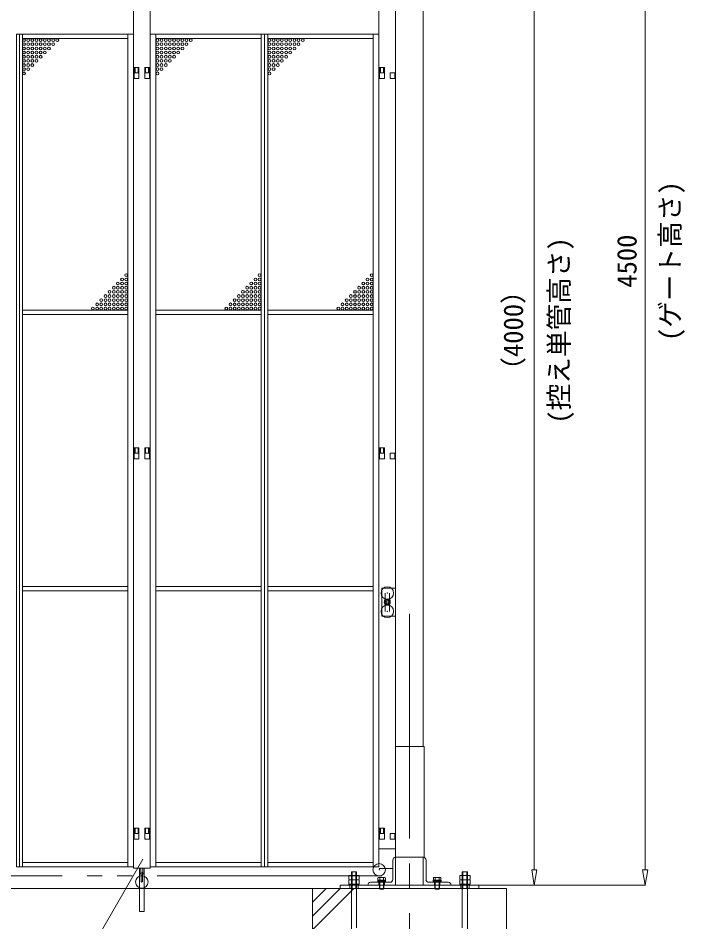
# Model space of a CAD drawing. Units: millimetres, scale not verified. Extents: x -10062 to 10062, y -16938 to 16938.
# Drawn here: x -1574 to 831, y 6092 to 9351 of the extents above; entities that cross this region are included whole.
import ezdxf
from ezdxf.enums import TextEntityAlignment as Align

# ---------------------------------------------------------------- set-up
doc = ezdxf.new("R2010")
doc.units = ezdxf.units.MM
doc.header["$LTSCALE"] = 90
doc.header["$PDMODE"] = 32
doc.header["$PDSIZE"] = 45
for name, pattern in [('CHAIN2', [12, 9, -1, 1, -1]), ('DASHED1', [1.8, 1.2, -0.6]), ('DOUBLE_CHAIN2', [12.8, 9, -1, 0.6, -0.6, 0.6, -1])]:
    doc.linetypes.add(name, pattern=pattern)
for name, color, linetype, lineweight in [('0-2_ACCG-3018', 134, 'Continuous', 18), ('0-5_ﾍﾞｰｽﾗｲﾝ', 134, 'Continuous', 18), ('0-6_ﾎﾞﾙﾄ類', 134, 'Continuous', 18), ('0-8_ﾜｲﾔｰﾛｰﾌﾟ', 134, 'DOUBLE_CHAIN2', 18), ('0-9_基礎工事用PCA小', 134, 'Continuous', 18), ('0-C_寸法', 134, 'Continuous', 18), ('0-D_側固定棒', 134, 'Continuous', 18), ('1-1_中央走行棒', 134, 'Continuous', 18), ('1-6_通芯', 134, 'CHAIN2', 18), ('1-9_標準ﾊﾟﾈﾙ', 134, 'Continuous', 18), ('1-A_標準柱', 134, 'Continuous', 18), ('1-B_文字', 134, 'Continuous', 18), ('1-C_落とし棒', 134, 'Continuous', 18)]:
    doc.layers.add(name, color=color, linetype=linetype, lineweight=lineweight)
doc.styles.add('ＭＳ ゴシック', font='')
doc.styles.get('ＭＳ ゴシック').set_extended_font_data('MS Gothic')

msp = doc.modelspace()

# ---------------------------------------------------------------- linework, layer by layer
at = {"layer": '0-2_ACCG-3018'}
for centre in [(-1552.25, 9271.56), (-1552.25, 9256.56), (-1537.25, 9271.56), (-1537.25, 9256.56), (-1522.25, 9271.56), (-1522.25, 9256.56), (-1507.25, 9271.56), (-1507.25, 9256.56), (-1492.25, 9271.56), (-1492.25, 9256.56), (-1477.25, 9271.56), (-1477.25, 9256.56), (-1462.25, 9271.56), (-1462.25, 9256.56), (-1447.25, 9271.56), (-1447.25, 9256.56), (-1432.25, 9271.56), (-1071.25, 9271.56), (-1071.25, 9256.56), (-1056.25, 9271.56), (-1056.25, 9256.56), (-1041.25, 9271.56), (-1041.25, 9256.56), (-1026.25, 9271.56), (-1026.25, 9256.56), (-1011.25, 9271.56), (-1011.25, 9256.56), (-996.25, 9271.56), (-996.25, 9256.56), (-981.25, 9271.56), (-981.25, 9256.56), (-966.25, 9271.56), (-966.25, 9256.56), (-951.25, 9271.56), (-667.25, 9271.56), (-667.25, 9256.56), (-652.25, 9271.56), (-652.25, 9256.56), (-637.25, 9271.56), (-637.25, 9256.56), (-622.25, 9271.56), (-622.25, 9256.56), (-607.25, 9271.56), (-607.25, 9256.56), (-592.25, 9271.56), (-592.25, 9256.56), (-577.25, 9271.56), (-577.25, 9256.56), (-562.25, 9271.56), (-562.25, 9256.56), (-547.25, 9271.56), (-1552.25, 9241.56), (-1552.25, 9226.56), (-1537.25, 9241.56), (-1537.25, 9226.56), (-1522.25, 9241.56), (-1522.25, 9226.56), (-1507.25, 9241.56), (-1507.25, 9226.56), (-1492.25, 9241.56), (-1492.25, 9226.56), (-1477.25, 9241.56), (-1477.25, 9226.56), (-1462.25, 9241.56), (-1071.25, 9241.56), (-1071.25, 9226.56), (-1056.25, 9241.56), (-1056.25, 9226.56), (-1041.25, 9241.56), (-1041.25, 9226.56), (-1026.25, 9241.56), (-1026.25, 9226.56), (-1011.25, 9241.56), (-1011.25, 9226.56), (-996.25, 9241.56), (-996.25, 9226.56), (-981.25, 9241.56), (-667.25, 9241.56), (-667.25, 9226.56), (-652.25, 9241.56), (-652.25, 9226.56), (-637.25, 9241.56), (-637.25, 9226.56), (-622.25, 9241.56), (-622.25, 9226.56), (-607.25, 9241.56), (-607.25, 9226.56), (-592.25, 9241.56), (-592.25, 9226.56), (-577.25, 9241.56), (-1552.25, 9211.56), (-1552.25, 9196.56), (-1537.25, 9211.56), (-1537.25, 9196.56), (-1522.25, 9211.56), (-1522.25, 9196.56), (-1507.25, 9211.56), (-1507.25, 9196.56), (-1492.25, 9211.56), (-1071.25, 9211.56), (-1071.25, 9196.56), (-1056.25, 9211.56), (-1056.25, 9196.56), (-1041.25, 9211.56), (-1041.25, 9196.56), (-1026.25, 9211.56), (-1026.25, 9196.56), (-1011.25, 9211.56), (-667.25, 9211.56), (-667.25, 9196.56), (-652.25, 9211.56), (-652.25, 9196.56), (-637.25, 9211.56), (-637.25, 9196.56), (-622.25, 9211.56), (-622.25, 9196.56), (-607.25, 9211.56), (-1552.25, 9181.56), (-1552.25, 9166.56), (-1537.25, 9181.56), (-1537.25, 9166.56), (-1522.25, 9181.56), (-1071.25, 9181.56), (-1071.25, 9166.56), (-1056.25, 9181.56), (-1056.25, 9166.56), (-1041.25, 9181.56), (-667.25, 9181.56), (-667.25, 9166.56), (-652.25, 9181.56), (-652.25, 9166.56), (-637.25, 9181.56), (-1552.25, 9151.56), (-1071.25, 9151.56), (-667.25, 9151.56), (-1198.75, 8408.56), (-1183.75, 8423.56), (-1183.75, 8408.56), (-717.75, 8408.56), (-702.75, 8423.56), (-702.75, 8408.56), (-313.75, 8408.56), (-298.75, 8423.56), (-298.75, 8408.56), (-1228.75, 8378.56), (-1213.75, 8393.56), (-1213.75, 8378.56), (-1198.75, 8393.56), (-1198.75, 8378.56), (-1183.75, 8393.56), (-1183.75, 8378.56), (-747.75, 8378.56), (-732.75, 8393.56), (-732.75, 8378.56), (-717.75, 8393.56), (-717.75, 8378.56), (-702.75, 8393.56), (-702.75, 8378.56), (-343.75, 8378.56), (-328.75, 8393.56), (-328.75, 8378.56), (-313.75, 8393.56), (-313.75, 8378.56), (-298.75, 8393.56), (-298.75, 8378.56), (-1258.75, 8348.56), (-1243.75, 8363.56), (-1243.75, 8348.56), (-1228.75, 8363.56), (-1228.75, 8348.56), (-1213.75, 8363.56), (-1213.75, 8348.56), (-1198.75, 8363.56), (-1198.75, 8348.56), (-1183.75, 8363.56), (-1183.75, 8348.56), (-777.75, 8348.56), (-762.75, 8363.56), (-762.75, 8348.56), (-747.75, 8363.56), (-747.75, 8348.56), (-732.75, 8363.56), (-732.75, 8348.56), (-717.75, 8363.56), (-717.75, 8348.56), (-702.75, 8363.56), (-702.75, 8348.56), (-373.75, 8348.56), (-358.75, 8363.56), (-358.75, 8348.56), (-343.75, 8363.56), (-343.75, 8348.56), (-328.75, 8363.56), (-328.75, 8348.56), (-313.75, 8363.56), (-313.75, 8348.56), (-298.75, 8363.56), (-298.75, 8348.56), (-1288.75, 8318.56), (-1273.75, 8333.56), (-1273.75, 8318.56), (-1258.75, 8333.56), (-1258.75, 8318.56), (-1243.75, 8333.56), (-1243.75, 8318.56), (-1228.75, 8333.56), (-1228.75, 8318.56), (-1213.75, 8333.56), (-1213.75, 8318.56), (-1198.75, 8333.56), (-1198.75, 8318.56), (-1183.75, 8333.56), (-1183.75, 8318.56), (-807.75, 8318.56), (-792.75, 8333.56), (-792.75, 8318.56), (-777.75, 8333.56), (-777.75, 8318.56), (-762.75, 8333.56), (-762.75, 8318.56), (-747.75, 8333.56), (-747.75, 8318.56), (-732.75, 8333.56), (-732.75, 8318.56), (-717.75, 8333.56), (-717.75, 8318.56), (-702.75, 8333.56), (-702.75, 8318.56), (-403.75, 8318.56), (-388.75, 8333.56), (-388.75, 8318.56), (-373.75, 8333.56), (-373.75, 8318.56), (-358.75, 8333.56), (-358.75, 8318.56), (-343.75, 8333.56), (-343.75, 8318.56), (-328.75, 8333.56), (-328.75, 8318.56), (-313.75, 8333.56), (-313.75, 8318.56), (-298.75, 8333.56), (-298.75, 8318.56), (-1303.75, 8303.56), (-1288.75, 8303.56), (-1273.75, 8303.56), (-1258.75, 8303.56), (-1243.75, 8303.56), (-1228.75, 8303.56), (-1213.75, 8303.56), (-1198.75, 8303.56), (-1183.75, 8303.56), (-822.75, 8303.56), (-807.75, 8303.56), (-792.75, 8303.56), (-777.75, 8303.56), (-762.75, 8303.56), (-747.75, 8303.56), (-732.75, 8303.56), (-717.75, 8303.56), (-702.75, 8303.56), (-418.75, 8303.56), (-403.75, 8303.56), (-388.75, 8303.56), (-373.75, 8303.56), (-358.75, 8303.56), (-343.75, 8303.56), (-328.75, 8303.56), (-313.75, 8303.56), (-298.75, 8303.56)]:
    msp.add_circle(centre, 5, dxfattribs=at)
at = {"layer": '0-5_ﾍﾞｰｽﾗｲﾝ'}
for p, q in [((-8324.01, 6212.5), (187.5, 6212.5)), ((87.5, 6224.5), (687.5, 6224.5))]:
    msp.add_line(p, q, dxfattribs=at)
at = {"layer": '0-6_ﾎﾞﾙﾄ類'}
for p, q in [((-372.02, 6244.53), (-372.02, 6259.1)), ((-352.97, 6244.53), (-352.97, 6259.1)), ((27.97, 6244.53), (27.97, 6259.1)), ((47.02, 6244.53), (47.02, 6259.1)), ((-372.02, 6241.67), (-372.02, 6227.1)), ((-352.97, 6241.67), (-352.97, 6227.1)), ((-274.34, 6251.5), (-276.16, 6250.45)), ((-276.16, 6250.45), (-276.16, 6241.7)), ((-276.16, 6241.7), (-248.83, 6241.7)), ((-274.34, 6251.5), (-250.67, 6251.5)), ((-273.74, 6241.5), (-251.25, 6241.5)), ((-270.5, 6212.5), (-270.5, 6234.5)), ((-269.33, 6250.45), (-269.33, 6241.7)), ((-269.27, 6209.7), (-269.27, 6234.5)), ((-263.7, 6238.5), (-262.62, 6234.5)), ((-262.38, 6238.5), (-261.31, 6234.5)), ((-255.66, 6250.45), (-255.66, 6241.7)), ((-254.5, 6212.5), (-254.5, 6234.5)), ((-250.67, 6251.5), (-248.83, 6250.45)), ((-248.83, 6250.45), (-248.83, 6241.7)), ((-74.33, 6251.5), (-76.17, 6250.45)), ((-76.17, 6250.45), (-76.17, 6241.7)), ((-76.17, 6241.7), (-48.83, 6241.7)), ((-74.33, 6251.5), (-50.66, 6251.5)), ((-73.75, 6241.5), (-51.26, 6241.5)), ((-70.5, 6212.5), (-70.5, 6234.5)), ((-69.34, 6250.45), (-69.34, 6241.7)), ((-69.27, 6209.7), (-69.27, 6234.5)), ((-63.69, 6238.5), (-62.62, 6234.5)), ((-62.38, 6238.5), (-61.31, 6234.5)), ((-55.67, 6250.45), (-55.67, 6241.7)), ((-54.5, 6212.5), (-54.5, 6234.5)), ((-50.66, 6251.5), (-48.83, 6250.45)), ((-48.83, 6250.45), (-48.83, 6241.7)), ((27.97, 6241.67), (27.97, 6227.1)), ((47.02, 6241.67), (47.02, 6227.1)), ((-270.5, 6212.5), (-269.27, 6209.7)), ((-70.5, 6212.5), (-69.27, 6209.7))]:
    msp.add_line(p, q, dxfattribs=at)
for points in [[(-380.98, 6244.53), (-380.98, 6259.1), (-344.02, 6259.1), (-344.02, 6244.53), (-346.5, 6243.1), (-378.5, 6243.1)], [(19.03, 6244.53), (19.03, 6259.1), (55.97, 6259.1), (55.97, 6244.53), (53.51, 6243.1), (21.5, 6243.1)], [(-380.98, 6241.67), (-380.98, 6227.1), (-344.02, 6227.1), (-344.02, 6241.67), (-346.5, 6243.1), (-378.5, 6243.1)], [(-380.5, 6227.1), (-344.5, 6227.1), (-344.5, 6224.5), (-380.5, 6224.5)], [(-248.5, 6241.5), (-248.5, 6238.5), (-276.5, 6238.5), (-276.5, 6241.5)], [(-276.5, 6238.5), (-248.5, 6238.5), (-248.5, 6234.5), (-276.5, 6234.5)], [(-48.5, 6241.5), (-48.5, 6238.5), (-76.5, 6238.5), (-76.5, 6241.5)], [(-76.5, 6238.5), (-48.5, 6238.5), (-48.5, 6234.5), (-76.5, 6234.5)], [(19.03, 6241.67), (19.03, 6227.1), (55.97, 6227.1), (55.97, 6241.67), (53.51, 6243.1), (21.5, 6243.1)], [(19.5, 6227.1), (55.5, 6227.1), (55.5, 6224.5), (19.5, 6224.5)]]:
    msp.add_lwpolyline(points, close=True, dxfattribs=at)
for points in [[(-269.27, 6209.7), (-255.73, 6209.7), (-255.73, 6234.5)], [(-69.27, 6209.7), (-55.73, 6209.7), (-55.73, 6234.5)], [(-270.5, 6212.5), (-254.5, 6212.5), (-255.73, 6209.7)], [(-70.5, 6212.5), (-54.5, 6212.5), (-55.73, 6209.7)]]:
    msp.add_lwpolyline(points, dxfattribs=at)
for centre, radius, start, end in [((-376.5, 6252.28), 8.96, 240.0064, 300.0064), ((-376.5, 6233.92), 8.96, 60.0064, 120.0064), ((-362.5, 6210.65), 32.45, 72.93497, 107.07105), ((-362.5, 6275.56), 32.45, 252.93497, 287.07105), ((-348.5, 6252.27), 8.95, 239.98131, 300.0315), ((-348.5, 6233.93), 8.95, 59.98131, 120.0315), ((-272.75, 6245.45), 6.05, 55.616, 124.384), ((-273.74, 6241.7), 0.198, 180, 270), ((-262.5, 6228.89), 22.62, 72.412, 107.588), ((-252.25, 6245.45), 6.05, 55.616, 124.384), ((-251.25, 6241.7), 0.198, 270, 0), ((-72.75, 6245.45), 6.05, 55.616, 124.384), ((-73.75, 6241.7), 0.198, 180, 270), ((-62.5, 6228.89), 22.62, 72.412, 107.588), ((-52.25, 6245.45), 6.05, 55.616, 124.384), ((-51.26, 6241.7), 0.198, 270, 0), ((23.5, 6252.28), 8.96, 240.0064, 300.0064), ((23.5, 6233.92), 8.96, 60.0064, 120.0064), ((37.5, 6210.65), 32.45, 72.93497, 107.07105), ((37.5, 6275.56), 32.45, 252.93497, 287.07105), ((51.5, 6252.27), 8.95, 239.98131, 300.0315), ((51.5, 6233.93), 8.95, 59.98131, 120.0315)]:
    msp.add_arc(centre, radius, start, end, dxfattribs=at)
at = {"layer": '0-8_ﾜｲﾔｰﾛｰﾌﾟ'}
msp.add_line((-262.5, 6257.5), (-6462.5, 6257.5), dxfattribs=at)
at = {"layer": '0-9_基礎工事用PCA小'}
for p, q in [((-512.5, 6062.5), (-362.5, 6212.5)), ((-512.5, 6112.5), (-412.5, 6212.5)), ((-512.5, 6162.5), (-462.5, 6212.5)), ((-372.02, 6212.5), (-352.97, 6212.5)), ((47.02, 6212.5), (27.97, 6212.5))]:
    msp.add_line(p, q, dxfattribs=at)
at = {"layer": '0-9_基礎工事用PCA小', "linetype": 'DASHED1'}
for p, q in [((-377.19, 6224.5), (-377.19, 6212.5)), ((-347.5, 6224.5), (-347.5, 6212.5)), ((-270.5, 6224.5), (-270.5, 6212.5)), ((-254.5, 6224.5), (-254.5, 6212.5)), ((-70.5, 6224.5), (-70.5, 6212.5)), ((-54.5, 6224.5), (-54.5, 6212.5)), ((22.5, 6224.5), (22.5, 6212.5)), ((52.5, 6224.5), (52.5, 6212.5))]:
    msp.add_line(p, q, dxfattribs=at)
at = {"layer": '0-9_基礎工事用PCA小'}
for points in [[(-372.02, 5695.55), (-372.02, 6272.5), (-352.97, 6272.5), (-352.97, 6070.5)], [(-372.02, 6210), (-369.52, 6212.5), (-369.52, 6272.5), (-355.47, 6272.5), (-355.47, 6212.5), (-352.97, 6210)], [(47.02, 5695.55), (47.02, 6272.5), (27.97, 6272.5), (27.97, 6070.5)], [(47.02, 6210), (44.52, 6212.5), (44.52, 6272.5), (30.47, 6272.5), (30.47, 6212.5), (27.97, 6210)]]:
    msp.add_lwpolyline(points, dxfattribs=at)
for points in [[(-512.5, 5312.5), (187.5, 5312.5), (187.5, 6212.5), (-512.5, 6212.5)], [(-412.5, 6212.5), (87.5, 6212.5), (87.5, 6224.5), (-412.5, 6224.5)]]:
    msp.add_lwpolyline(points, close=True, dxfattribs=at)
at = {"layer": '0-C_寸法'}
for p, q in [((687.5, 10669.5), (687.5, 6279.5)), ((287.5, 10169.5), (287.5, 6279.5)), ((278.33, 6279.5), (287.5, 6224.5)), ((278.33, 6279.5), (296.67, 6279.5)), ((287.5, 6224.5), (296.67, 6279.5)), ((678.33, 6279.5), (687.5, 6224.5)), ((678.33, 6279.5), (696.66, 6279.5)), ((687.5, 6224.5), (696.66, 6279.5)), ((-111.5, 6224.5), (688.5, 6224.5)), ((-23.04, 6224.5), (288.5, 6224.5))]:
    msp.add_line(p, q, dxfattribs=at)
at = {"layer": '0-D_側固定棒'}
for p, q in [((-272.5, 7801.56), (-272.5, 9153.06)), ((-272.5, 6430.06), (-272.5, 7781.56))]:
    msp.add_line(p, q, dxfattribs=at)
msp.add_lwpolyline([(-272.5, 9173.06), (-272.5, 10025.06), (-212.5, 10025.06), (-212.5, 6355.06), (-272.5, 6355.06), (-272.5, 6410.06)], dxfattribs=at)
for points in [[(-252.85, 9133.06), (-270.15, 9133.06), (-270.15, 9153.06), (-252.85, 9153.06)], [(-214.85, 9133.06), (-232.15, 9133.06), (-232.15, 9153.06), (-214.85, 9153.06)], [(-252.85, 7761.56), (-270.15, 7761.56), (-270.15, 7781.56), (-252.85, 7781.56)], [(-214.85, 7761.56), (-232.15, 7761.56), (-232.15, 7781.56), (-214.85, 7781.56)], [(-237.59, 7253.56), (-232.69, 7245.06), (-237.59, 7236.56), (-247.41, 7236.56), (-252.31, 7245.06), (-247.41, 7253.56)], [(-252.85, 6390.06), (-270.15, 6390.06), (-270.15, 6410.06), (-252.85, 6410.06)], [(-214.85, 6390.06), (-232.15, 6390.06), (-232.15, 6410.06), (-214.85, 6410.06)]]:
    msp.add_lwpolyline(points, close=True, dxfattribs=at)
for radius in [11, 8.5, 4.76, 4.22]:
    msp.add_circle((-242.5, 7245.06), radius, dxfattribs=at)
for start, end in [(132.757, 167.243), (192.757, 227.243), (72.757, 107.243), (252.757, 287.243), (12.757, 47.243), (312.757, 347.243)]:
    msp.add_arc((-242.5, 7245.06), 8.9, start, end, dxfattribs=at)
at = {"layer": '1-1_中央走行棒'}
for p, q in [((-1157.5, 9153.06), (-1157.5, 7801.56)), ((-1097.5, 7801.56), (-1097.5, 9153.06)), ((-1157.5, 7781.56), (-1157.5, 6430.06)), ((-1097.5, 6430.06), (-1097.5, 7781.56)), ((-1136.05, 6271.97), (-1136.05, 6285.06)), ((-1131.05, 6271.97), (-1131.05, 6285.06)), ((-1130, 6270.56), (-1130, 6235.56)), ((-1125, 6235.56), (-1125, 6270.56)), ((-1124.06, 6285.06), (-1124.06, 6271.97)), ((-1119.05, 6285.06), (-1119.05, 6271.97))]:
    msp.add_line(p, q, dxfattribs=at)
for points in [[(-1152.5, 10505.06), (-1157.5, 10505.06), (-1157.5, 9173.06)], [(-1097.5, 9173.06), (-1097.5, 10505.06), (-1102.5, 10505.06)], [(-1157.5, 6410.06), (-1157.5, 6285.06), (-1097.5, 6285.06), (-1097.5, 6410.06)]]:
    msp.add_lwpolyline(points, dxfattribs=at)
for points in [[(-1155.15, 9133.06), (-1137.85, 9133.06), (-1137.85, 9153.06), (-1155.15, 9153.06)], [(-1117.15, 9133.06), (-1099.85, 9133.06), (-1099.85, 9153.06), (-1117.15, 9153.06)], [(-1155.15, 7761.56), (-1137.85, 7761.56), (-1137.85, 7781.56), (-1155.15, 7781.56)], [(-1117.15, 7761.56), (-1099.85, 7761.56), (-1099.85, 7781.56), (-1117.15, 7781.56)], [(-1155.15, 6390.06), (-1137.85, 6390.06), (-1137.85, 6410.06), (-1155.15, 6410.06)], [(-1117.15, 6390.06), (-1099.85, 6390.06), (-1099.85, 6410.06), (-1117.15, 6410.06)]]:
    msp.add_lwpolyline(points, close=True, dxfattribs=at)
for radius, start, end in [(8.5, 180, 253.25351), (3.5, 180, 225.59204), (8.5, 287.46347, 360), (3.5, 316.78662, 360)]:
    msp.add_arc((-1127.55, 6271.97), radius, start, end, dxfattribs=at)
msp.add_point((-1127.5, 6235.56), dxfattribs=at)
at = {"layer": '1-6_通芯'}
msp.add_line((-162.5, 5312.5), (-162.5, 7224.5), dxfattribs=at)
at = {"layer": '1-9_標準ﾊﾟﾈﾙ'}
for p, q in [((-1154.2, 9173.06), (-1154.2, 9153.06)), ((-1100.79, 9173.06), (-1100.79, 9153.06)), ((-269.21, 9173.06), (-269.21, 9153.06)), ((-1154.2, 7801.56), (-1154.2, 7781.56)), ((-1100.79, 7801.56), (-1100.79, 7781.56)), ((-269.21, 7801.56), (-269.21, 7781.56)), ((-1154.2, 6430.06), (-1154.2, 6410.06)), ((-1100.79, 6430.06), (-1100.79, 6410.06)), ((-269.21, 6430.06), (-269.21, 6410.06))]:
    msp.add_line(p, q, dxfattribs=at)
at = {"layer": '1-9_標準ﾊﾟﾈﾙ', "linetype": 'DASHED1'}
for p, q in [((-1152, 9173.06), (-1152, 9153.06)), ((-1141, 9173.06), (-1141, 9153.06)), ((-1114, 9173.06), (-1114, 9153.06)), ((-1103, 9173.06), (-1103, 9153.06)), ((-267, 9173.06), (-267, 9153.06)), ((-256, 9173.06), (-256, 9153.06)), ((-1152, 7801.56), (-1152, 7781.56)), ((-1141, 7801.56), (-1141, 7781.56)), ((-1114, 7801.56), (-1114, 7781.56)), ((-1103, 7801.56), (-1103, 7781.56)), ((-267, 7801.56), (-267, 7781.56)), ((-256, 7801.56), (-256, 7781.56)), ((-1152, 6430.06), (-1152, 6410.06)), ((-1141, 6430.06), (-1141, 6410.06)), ((-1114, 6430.06), (-1114, 6410.06)), ((-1103, 6430.06), (-1103, 6410.06)), ((-267, 6430.06), (-267, 6410.06)), ((-256, 6430.06), (-256, 6410.06))]:
    msp.add_line(p, q, dxfattribs=at)
at = {"layer": '1-9_標準ﾊﾟﾈﾙ'}
for points in [[(-1568.5, 9293.06), (-1578.75, 9293.06), (-1578.75, 6290.06), (-1568.5, 6290.06)], [(-1568.5, 9293.06), (-1558.25, 9293.06), (-1558.25, 6290.06), (-1568.5, 6290.06)], [(-1558.25, 9293.06), (-1177.75, 9293.06), (-1177.75, 9277.56), (-1558.25, 9277.56)], [(-1158, 9293.06), (-1177.75, 9293.06), (-1177.75, 6290.06), (-1158, 6290.06)], [(-1097, 9293.06), (-1077.25, 9293.06), (-1077.25, 6290.06), (-1097, 6290.06)], [(-696.75, 9293.06), (-1077.25, 9293.06), (-1077.25, 9277.56), (-696.75, 9277.56)], [(-685, 9293.06), (-696.75, 9293.06), (-696.75, 6290.06), (-685, 6290.06)], [(-685, 9293.06), (-673.25, 9293.06), (-673.25, 6290.06), (-685, 6290.06)], [(-673.25, 9293.06), (-292.75, 9293.06), (-292.75, 9277.56), (-673.25, 9277.56)], [(-273, 9293.06), (-292.75, 9293.06), (-292.75, 6290.06), (-273, 6290.06)], [(-1558.25, 8297.56), (-1177.75, 8297.56), (-1177.75, 8281.56), (-1558.25, 8281.56)], [(-696.75, 8297.56), (-1077.25, 8297.56), (-1077.25, 8281.56), (-696.75, 8281.56)], [(-673.25, 8297.56), (-292.75, 8297.56), (-292.75, 8281.56), (-673.25, 8281.56)], [(-1558.25, 7301.56), (-1177.75, 7301.56), (-1177.75, 7285.56), (-1558.25, 7285.56)], [(-696.75, 7301.56), (-1077.25, 7301.56), (-1077.25, 7285.56), (-696.75, 7285.56)], [(-673.25, 7301.56), (-292.75, 7301.56), (-292.75, 7285.56), (-673.25, 7285.56)], [(-1558.25, 6290.06), (-1177.75, 6290.06), (-1177.75, 6305.56), (-1558.25, 6305.56)], [(-696.75, 6290.06), (-1077.25, 6290.06), (-1077.25, 6305.56), (-696.75, 6305.56)], [(-673.25, 6290.06), (-292.75, 6290.06), (-292.75, 6305.56), (-673.25, 6305.56)]]:
    msp.add_lwpolyline(points, close=True, dxfattribs=at)
for points in [[(-1158, 9153.06), (-1138, 9153.06), (-1138, 9173.06), (-1158, 9173.06)], [(-1097, 9153.06), (-1117, 9153.06), (-1117, 9173.06), (-1097, 9173.06)], [(-273, 9153.06), (-253, 9153.06), (-253, 9173.06), (-273, 9173.06)], [(-1158, 7781.56), (-1138, 7781.56), (-1138, 7801.56), (-1158, 7801.56)], [(-1097, 7781.56), (-1117, 7781.56), (-1117, 7801.56), (-1097, 7801.56)], [(-273, 7781.56), (-253, 7781.56), (-253, 7801.56), (-273, 7801.56)], [(-1158, 6410.06), (-1138, 6410.06), (-1138, 6430.06), (-1158, 6430.06)], [(-1097, 6410.06), (-1117, 6410.06), (-1117, 6430.06), (-1097, 6430.06)], [(-273, 6410.06), (-253, 6410.06), (-253, 6430.06), (-273, 6430.06)]]:
    msp.add_lwpolyline(points, dxfattribs=at)
at = {"layer": '1-A_標準柱'}
for p, q in [((-212.5, 6724.5), (-212.5, 10174.5)), ((-112.5, 6724.5), (-112.5, 10174.5)), ((-250, 7277.5), (-250, 7253.11)), ((-235, 7253.11), (-235, 7277.5)), ((-250, 7237.02), (-250, 7211.5)), ((-235, 7211.5), (-235, 7237.02)), ((-222.5, 6314.5), (-222.5, 6244.5)), ((-102.5, 6314.5), (-102.5, 6244.5)), ((-232.5, 6234.5), (-302.5, 6234.5)), ((-92.5, 6234.5), (-22.5, 6234.5)), ((-212.5, 6224.5), (-112.5, 6224.5))]:
    msp.add_line(p, q, dxfattribs=at)
at = {"layer": '1-A_標準柱', "linetype": 'DASHED1'}
for p, q in [((-272.5, 6234.5), (-272.5, 6224.5)), ((-252.5, 6234.5), (-252.5, 6224.5)), ((-72.5, 6234.5), (-72.5, 6224.5)), ((-52.5, 6234.5), (-52.5, 6224.5))]:
    msp.add_line(p, q, dxfattribs=at)
at = {"layer": '1-A_標準柱'}
for points in [[(-212.5, 7294.5), (-262.5, 7294.5), (-262.5, 7194.5), (-212.5, 7194.5)], [(-109.3, 6724.5), (-212.5, 6724.5), (-212.5, 6324.5), (-109.3, 6324.5)]]:
    msp.add_lwpolyline(points, close=True, dxfattribs=at)
for points in [[(-312.5, 6224.5), (-212.5, 6224.5), (-212.5, 6324.5)], [(-12.5, 6224.5), (-112.5, 6224.5), (-112.5, 6324.5)], [(-271.5, 6284.5), (-222.5, 6284.5), (-222.5, 6274.5)]]:
    msp.add_lwpolyline(points, dxfattribs=at)
for centre, start, end in [((-212.5, 6314.5), 90, 180), ((-112.5, 6314.5), 0, 90), ((-302.5, 6224.5), 90, 180), ((-232.5, 6244.5), 270, 360), ((-92.5, 6244.5), 180, 270), ((-22.5, 6224.5), 0, 90)]:
    msp.add_arc(centre, 10, start, end, dxfattribs=at)
for p in [(-242.5, 7277.5), (-242.5, 7211.5), (-271.5, 6279.5)]:
    msp.add_point(p, dxfattribs=at)
at = {"layer": '1-B_文字'}
msp.add_lwpolyline([(-1124.06, 6317.32), (-1380.97, 5872.32), (-1381.33, 5872.32)], dxfattribs=at)
at = {"layer": '1-C_落とし棒'}
msp.add_lwpolyline([(-1119.05, 6285.06), (-1119.05, 6128.86), (-1136.05, 6128.86), (-1136.05, 6285.06)], close=True, dxfattribs=at)

# ---------------------------------------------------------------- texts
at = {"layer": '0-C_寸法', "style": 'ＭＳ ゴシック'}
for s, p in [('(ゲート高さ)', (833.1, 8186.5)), ('(控え単管高さ)', (433.1, 7888.5)), ('4500', (677.6, 8378.5)), ('（4000）', (268.23, 8032.5))]:
    msp.add_text(s, height=70.38, rotation=90, dxfattribs=at).set_placement(p, align=Align.BOTTOM_LEFT)

doc.saveas('drawing.dxf')
